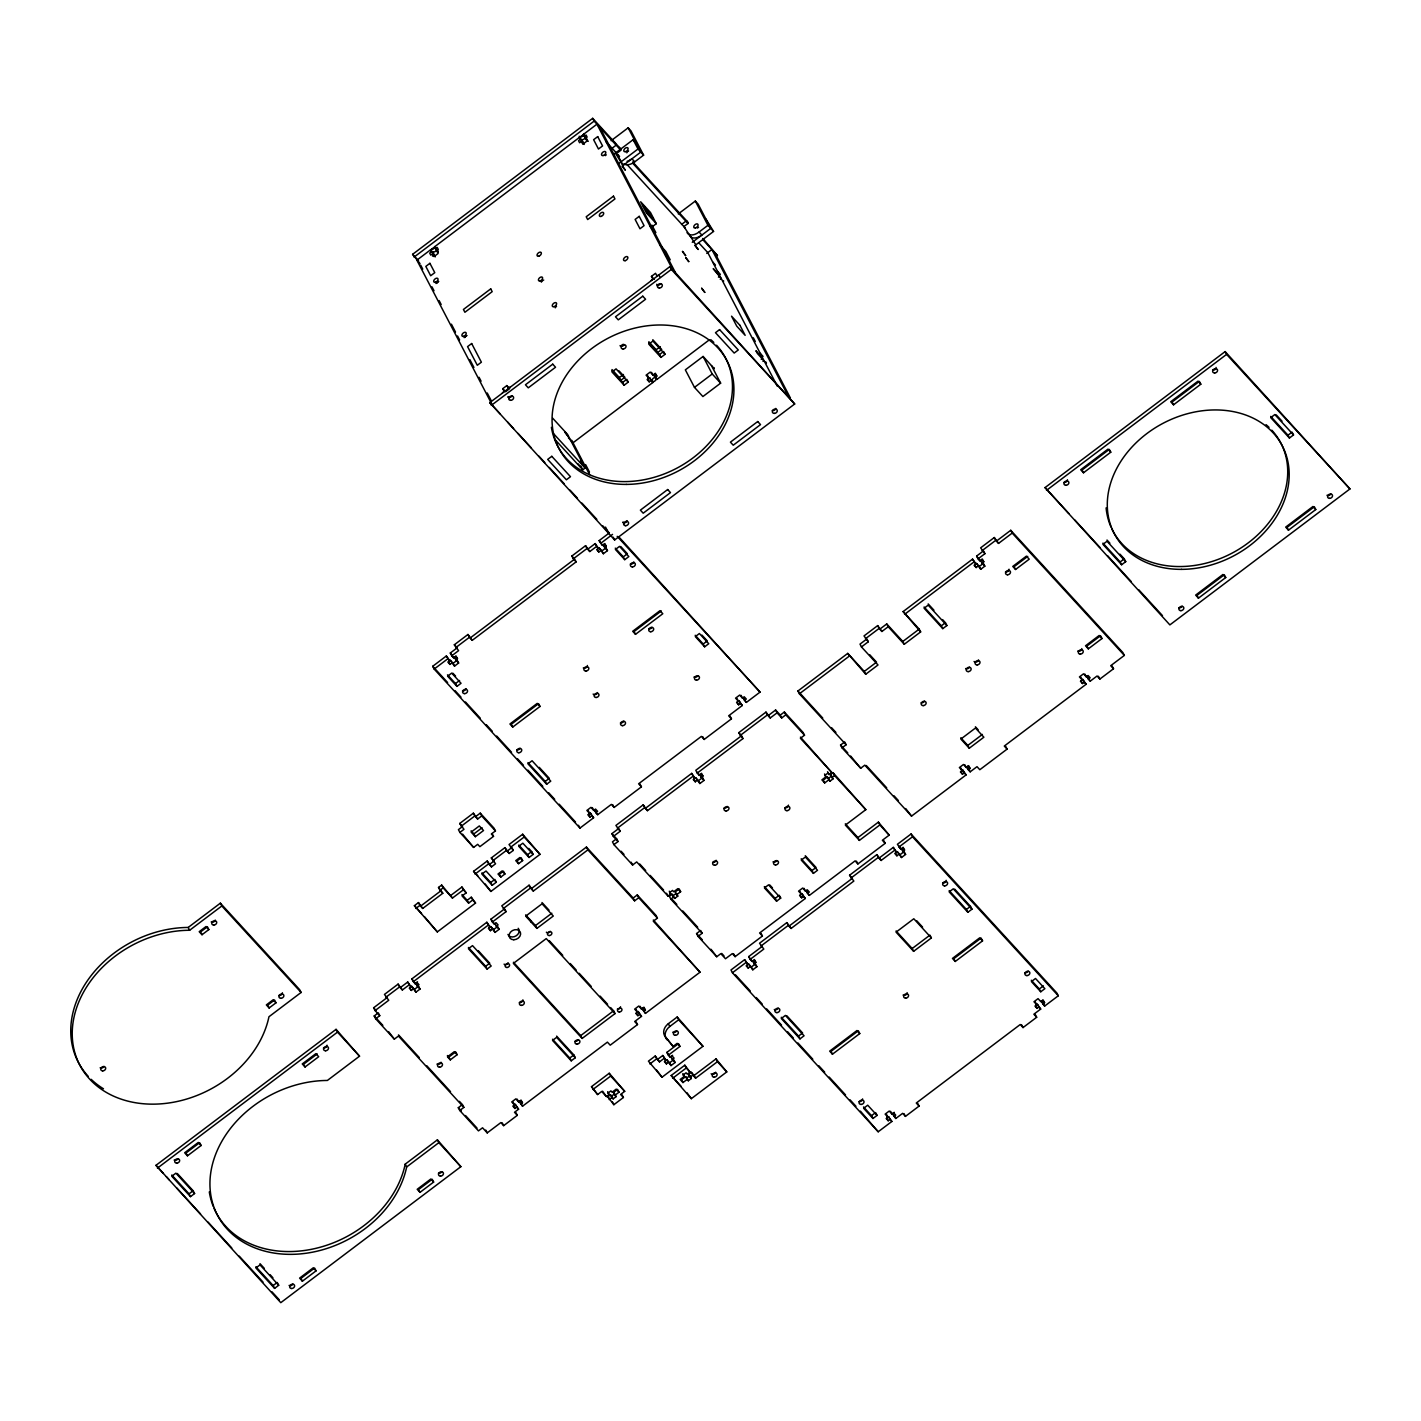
<?xml version="1.0" encoding="UTF-8"?>
<svg xmlns="http://www.w3.org/2000/svg" width="1421" height="1421" viewBox="0 0 1421 1421"><rect width="100%" height="100%" fill="white"/><g stroke="black" fill="none" stroke-linecap="round" stroke-linejoin="round"><path stroke-width="1.5" d="M420.012 263.596L412.605 254.323L592.681 118.334L620.693 148.885M414.062 257.112L594.138 121.122L592.681 118.334M432.517 256.135L434.293 254.785L430.51 249.865L416.868 260.167L492.625 405.678M434.471 246.881L438.254 251.801L434.471 246.881L579.342 137.482L583.125 142.402L579.342 137.482M587.086 139.418L583.303 134.498L596.944 124.195L672.684 269.688M430.51 249.865L431.487 251.73L429.71 253.08L430.776 255.123L432.552 253.791L435.359 256.846M435.448 248.746L437.224 247.414L438.29 249.457L436.656 250.7L438.112 253.489L434.009 256.579L432.552 253.791M580.319 139.347L578.542 140.679L579.608 142.739L581.384 141.389L584.191 144.445M584.28 136.363L586.056 135.013L587.122 137.073L585.488 138.299L586.944 141.105L582.841 144.196L581.384 141.389M611.119 140.697L628.171 127.819L630.977 130.874L643.606 155.138L634.743 161.834A11.208 6.679 -42.5 0 1 623.837 163.806M611.101 148.992L616.163 145.155L614.707 142.366M435.91 283.454L438.645 281.394M614.565 153.717L633.144 139.684L635.951 142.757M618.117 152.313L620.853 150.253L619.396 147.447M619.52 162.971L637.993 149.01L633.144 139.684M622.345 166.062L625.347 170.2L622.274 166.115L640.8 152.083L628.171 127.819M464.063 337.559L466.799 335.498M651.209 227.538L656.307 223.683L650.481 212.493L640.676 201.8L646.502 212.99L656.307 223.683M678.279 213.932L695.331 201.054L698.12 204.109L710.749 228.372L692.276 242.316M681.565 224.447L686.538 220.681L687.995 223.488L683.91 226.578L689.86 235.691A11.208 6.679 -42.5 0 0 701.885 235.069L699.079 232.014A11.208 6.679 -42.5 0 1 687.054 232.635M699.079 232.014L707.942 225.317L695.331 201.054M502.768 388.661L506.853 385.571L509.659 388.626L505.574 391.716L502.768 388.661L504.224 391.45L502.448 392.8M651.138 280.505L652.914 279.173L651.457 276.367L655.543 273.276L656.999 276.083L658.776 274.733L659.841 276.793M695.1 245.424L698.173 249.51L695.029 245.46L713.555 231.428L705.9 219.047M510.086 387.027L508.309 388.359L506.853 385.571M489.819 402.623L669.877 266.633L794.694 403.973L614.636 539.962L489.819 402.623L500.21 413.973M491.275 405.411L671.334 269.422L669.877 266.633M706.77 253.418L711.885 249.545L787.643 395.056M620.497 346.298L623.233 344.237M619.023 370.881L624.903 377.276L620.799 380.366L619.343 377.577L623.446 374.487M652.807 339.726L661.724 349.477L657.639 352.568L656.182 349.761L660.268 346.671M624.139 385.215L622.682 382.409L626.768 379.318L628.224 382.125L624.139 385.215L611.989 371.965L616.075 368.874L628.224 382.125M660.96 357.399L659.504 354.593L663.607 351.502L665.064 354.309L660.96 357.399L648.811 344.148L652.914 341.058L665.064 354.309M649.504 377.684L647.123 379.567L649.184 381.823L650.96 380.473L649.504 377.684L652.825 382.515L573.018 442.784L568.347 437.686M647.443 375.428L648.9 378.235L646.093 375.18L650.196 372.089L653.003 375.144L655.365 373.243L656.822 376.05L655.045 377.382L656.928 379.425L709.434 339.761M713.768 367.648L714.301 368.678L703.093 356.458L685.348 369.851L694.478 387.382L702.898 396.548L720.625 383.155L711.495 365.623M554.954 439.48L582.77 469.818L585.097 468.06L567.618 434.489L552.662 418.183M694.478 387.382L712.223 373.989L703.093 356.458M451.736 663.056L449.96 664.406L447.917 662.168L450.279 660.268L454.542 666.112L458.628 663.021L455.839 659.966L457.473 658.74L456.017 655.934L453.636 657.834L451.771 655.792L458.592 650.64L454.329 644.779L467.971 634.476L472.234 640.338L576.18 561.846L571.917 555.984L585.559 545.682L589.822 551.543L596.642 546.392L595.186 543.586L588.365 548.737M455.786 647.585L469.427 637.283L467.971 634.476M576.18 561.846L573.374 558.79L587.015 548.488L585.559 545.682M590.283 812.954L591.74 815.743L589.964 817.075L587.903 814.837L590.283 812.954L593.605 817.785L579.963 828.088L434.169 669.078L432.712 666.289L446.354 655.987L449.675 660.818L446.354 655.987M451.771 655.792L450.315 653.003L457.136 647.852L454.329 644.779M470.777 637.549L574.723 559.039M600.568 550.673L598.792 552.005L596.749 549.767L599.111 547.867L603.374 553.728L607.46 550.638L604.671 547.582L606.305 546.339L604.849 543.55L602.468 545.433L599.147 540.602L609.378 532.875M434.169 669.078L447.81 658.776M600.603 543.408L612.54 534.385M454.542 666.112L453.086 663.323L457.171 660.232L454.383 657.177L455.839 659.966M603.374 553.728L601.918 550.922L606.003 547.831L603.215 544.776L604.671 547.582M456.958 686.379L447.615 676.183L451.7 673.092L461.043 683.288L456.958 686.379L455.502 683.572L459.587 680.481M624.743 559.661L615.4 549.465L619.503 546.375L628.846 556.57L624.743 559.661L623.286 556.872L627.389 553.781L620.711 546.499M88.12 1076.212A103.396 81.921 -27.5 0 1 86.841 981.556A103.396 81.921 -27.5 0 1 188.194 927.451L220.362 903.17L299.653 989.655L301.11 992.462L268.96 1016.743A103.396 81.921 -27.5 0 1 153.202 1104.153A103.396 81.921 -27.5 0 1 73.91 1017.667A103.396 81.921 -27.5 0 1 189.65 930.258L221.818 905.976L220.362 903.17M202.013 934.734L208.834 929.583L207.377 926.776L200.556 931.927L202.013 934.734L199.206 931.679L206.027 926.528L208.834 929.583M661.333 610.941L634.05 631.546L635.507 634.334L662.79 613.73L659.983 610.675L632.7 631.279L635.507 634.334M512.732 727.055L540.016 706.45L538.559 703.661L511.276 724.266L512.732 727.055L509.926 724L537.209 703.395L540.016 706.45M492.057 833.559L493.513 836.365L479.872 846.667L477.705 844.323L473.619 847.413L459.889 832.422L463.974 829.331L459.711 823.487L473.353 813.185L477.616 819.029L481.719 815.938L480.245 813.149L476.159 816.24M461.168 826.276L474.809 815.974L473.353 813.185M704.656 646.804L695.313 636.608L699.398 633.517L708.742 643.713L704.656 646.804L703.2 644.015L707.285 640.924L701.956 635.098M475.342 836.703L471.15 832.12L479.321 825.938L483.531 830.521L475.342 836.703L473.886 833.914L482.074 827.733M546.676 784.232L527.973 763.841L532.076 760.75L550.762 781.141L546.676 784.232L545.22 781.426L549.305 778.335L539.252 767.358M480.245 813.149L493.993 828.123L495.449 830.93L491.364 834.02L493.513 836.365M269.155 1007.969L275.976 1002.817L274.519 1000.011L267.699 1005.162L269.155 1007.969L266.349 1004.913L273.169 999.762L275.976 1002.817M471.275 897.219L472.731 900.008L468.628 903.099L467.172 900.31L471.275 897.219L475.538 903.063L437.331 931.91L414.381 905.674L418.467 902.584L422.73 908.445L442.784 893.294L438.521 887.432L441.665 885.07L452.464 898.054L463.388 889.812L461.932 887.024L451.008 895.266M415.838 908.463L419.923 905.372L418.467 902.584M442.784 893.294L439.977 890.239L443.121 887.859L441.665 885.07M421.273 905.639L441.327 890.487M513.301 850.397L509.038 844.536L522.679 834.234L540.016 854.358L490.92 891.447L473.566 871.322L487.208 861.019L491.471 866.881L495.556 863.79L491.311 857.929L504.952 847.627L509.198 853.488L513.301 850.397L511.844 847.591L507.741 850.682M475.023 874.128L488.664 863.826L487.208 861.019M492.767 860.735L506.409 850.433L504.952 847.627M510.494 847.342L524.136 837.04L522.679 834.234M490.014 864.075L494.099 860.984L491.311 857.929M461.932 887.024L466.177 892.868L462.091 895.958L468.628 903.099M492.199 885.301L490.742 882.512L494.845 879.421L496.302 882.21L492.199 885.301L481.914 874.093L486.018 871.002L496.302 882.21M531.667 851.605L533.124 854.394L529.038 857.485L527.582 854.696L531.667 851.605L528.736 848.39M500.814 877.077L504.917 873.986L503.46 871.18L499.357 874.27L500.814 877.077L498.007 874.022L502.11 870.931L504.917 873.986M518.558 863.684L522.644 860.593L521.187 857.787L517.102 860.877L518.558 863.684L515.752 860.629L519.837 857.538L522.644 860.593M588.223 810.698L589.679 813.505L586.873 810.45L590.958 807.359L593.765 810.414L595.541 809.064L597.602 811.32L595.825 812.652L597.69 814.695L611.332 804.393L614.138 807.448L641.422 786.843L639.965 784.037M738.973 700.66L736.593 702.542L738.654 704.798L740.43 703.448L738.973 700.66L742.295 705.491L728.653 715.793L731.46 718.848L704.177 739.453L701.37 736.398L638.615 783.788L641.422 786.843M736.913 698.404L738.369 701.21L735.563 698.155L739.666 695.064L742.473 698.12L744.231 696.787L746.291 699.025L744.515 700.358L746.398 702.4L760.04 692.098L618.739 536.783M1045.057 487.581L1225.133 351.591L1349.95 488.931L1169.874 624.903L1045.057 487.581L1068.841 513.514M1046.513 490.369L1226.589 354.38L1225.133 351.591M437.384 1139.855L460.866 1166.677L280.79 1302.666L155.973 1165.327L336.049 1029.355L359.531 1056.176L327.381 1080.457A103.396 81.921 -27.5 0 0 211.622 1167.867A103.396 81.921 -27.5 0 0 290.914 1254.352A103.396 81.921 -27.5 0 0 406.672 1166.943L438.84 1142.662L437.384 1139.855L405.216 1164.136A103.396 81.921 -27.5 0 1 315.32 1248.473A103.396 81.921 -27.5 0 1 214.109 1208.489M400.917 987.169L407.738 982.018L409.195 984.824L402.374 989.975L398.111 984.114L384.469 994.416L388.732 1000.277L375.091 1010.58L379.762 1015.678L375.659 1018.768L394.345 1039.142L398.448 1036.051L463.868 1107.403L459.765 1110.494L478.468 1130.885L482.554 1127.794L487.225 1132.892L500.867 1122.59L503.673 1125.645L517.315 1115.343L515.859 1112.536M531.863 888.267L586.429 847.076L587.885 849.865L533.319 891.074L529.074 885.212L501.791 905.816L506.036 911.678L492.394 921.98L494.277 924.023L496.036 922.673L498.096 924.929L496.32 926.261L499.126 929.316L495.041 932.407L490.778 926.545L489.002 927.895L490.458 930.684L492.234 929.352M157.429 1168.133L337.505 1032.143L336.049 1029.355M385.926 997.222L399.567 986.92L398.111 984.114M503.247 908.623L530.53 888.018L529.074 885.212M880.469 628.668L886.74 623.943L888.196 626.732L881.926 631.475L877.663 625.613L864.021 635.915L868.284 641.777L861.463 646.928L878 664.975L865.726 674.247L847.733 653.394L797.927 690.997L799.384 693.803L846.117 744.764L842.031 747.855L860.717 768.246L864.803 765.155L911.536 816.116L966.102 774.907L962.781 770.058L961.005 771.408L962.461 774.196L964.237 772.864L962.781 770.058M997.098 540.602L1010.74 530.299L1012.196 533.088L998.554 543.39L994.291 537.529L980.65 547.831L984.913 553.693L978.092 558.844L979.957 560.886L982.337 558.986L983.794 561.792L982.018 563.125L984.824 566.18L980.739 569.27L976.476 563.427L974.096 565.309L976.156 567.547L977.932 566.215M375.091 1010.58L373.634 1007.773L387.276 997.471M413.12 989.105L411.344 990.437L409.887 987.648L411.664 986.298L415.909 992.16L420.012 989.069L417.206 986.014L418.982 984.664L416.921 982.426L415.145 983.776L411.824 978.927L486.852 922.265L490.174 927.114L488.398 928.446L490.458 930.684M492.394 921.98L490.938 919.174L504.579 908.872L506.036 911.678M646.004 807.892L691.69 773.379L693.146 776.186L647.461 810.681L643.198 804.837L615.915 825.441L620.178 831.285L613.357 836.436L618.028 841.534L613.925 844.625L632.611 865.016L636.715 861.925L668.012 896.065L670.748 894.004L669.291 891.216M697.072 780.466L695.313 781.799L693.253 779.561L695.615 777.66L699.878 783.522L703.981 780.431L701.175 777.376L702.951 776.026L700.89 773.788L699.114 775.12L697.249 773.095L742.952 738.583L738.689 732.721L765.972 712.116L770.235 717.978L777.056 712.827L775.6 710.02L768.779 715.172M1083.495 472.784L1110.778 452.198L1109.321 449.391L1082.038 469.996L1083.495 472.784L1080.706 469.729L1107.989 449.125L1110.778 452.198M1173.533 404.807L1200.816 384.203L1199.36 381.396L1172.076 402.001L1173.533 404.807L1170.726 401.734L1198.027 381.13L1200.816 384.203M865.478 638.722L879.119 628.419L877.663 625.613M982.106 550.638L995.748 540.335L994.291 537.529M317.238 1053.902L303.597 1064.205L305.053 1066.993L318.695 1056.709L315.888 1053.636L302.247 1063.938L305.053 1066.993M413.28 981.733L488.309 925.071L486.852 922.265M888.196 626.732L904.271 644.264L920.648 631.901L903.117 611.581L972.55 559.146L975.872 563.977L972.55 559.146M978.092 558.844L976.636 556.055L983.456 550.904L984.913 553.693M617.371 828.23L644.654 807.625L643.198 804.837M740.146 735.51L767.429 714.905L765.972 712.116M613.357 836.436L611.9 833.647L618.721 828.496L620.178 831.285M738.689 732.721L741.496 735.776L695.793 770.289L697.249 773.095M417.206 986.014L415.749 983.208L417.525 981.875M187.465 1155.806L201.107 1145.504L199.651 1142.697L186.009 1152.999L187.465 1155.806L184.659 1152.751L198.301 1142.448L201.107 1145.504M407.738 982.018L411.06 986.867L409.284 988.199L411.344 990.437M799.384 693.803L849.19 656.2M904.573 614.369L974.007 561.934M375.659 1018.768L374.203 1015.962L378.306 1012.871L379.762 1015.678M415.909 992.16L414.452 989.353L418.556 986.263L415.749 983.208M495.041 932.407L493.584 929.618L497.67 926.528L499.126 929.316M611.9 833.647L616.572 838.745L612.469 841.836L613.925 844.625M784.356 712.028L785.813 714.834L781.728 717.925L780.271 715.118L784.356 712.028L803.043 732.419L804.499 735.208L800.414 738.298L831.729 772.438L828.994 774.498L827.786 773.184L824.784 775.44L825.992 776.772L821.906 779.863L824.695 782.918L828.798 779.827L827.342 777.038L823.239 780.129L824.695 782.918M980.739 569.27L979.282 566.482L983.368 563.391L984.824 566.18M699.878 783.522L698.422 780.715L702.525 777.624L699.718 774.569L701.175 777.376M904.271 644.264L902.815 641.475L919.192 629.112L903.117 611.581M865.726 674.247L864.27 671.44L876.544 662.168L869.652 654.655M536.907 928.393L525.699 916.154L542.058 903.792L553.284 916.03L536.907 928.393L535.451 925.586L551.828 913.223M1027.738 556.393L1014.097 566.695L1015.553 569.484L1029.213 559.181L1026.406 556.126L1012.764 566.428L1015.553 569.484M487.119 969.086L468.433 948.713L472.518 945.622L491.204 965.996L487.119 969.086L485.662 966.298L489.748 963.207L478.255 950.667M193.132 1190.745L194.588 1193.551L190.503 1196.642L189.046 1193.835L193.132 1190.745L177.323 1173.497M945.427 622.735L946.883 625.542L942.798 628.633L941.341 625.826L945.427 622.735L942.567 619.592M637.265 894.946L638.722 897.735L634.619 900.825L633.162 898.036L637.265 894.946L655.951 915.319L657.408 918.126L653.305 921.217L700.038 972.177L645.471 1013.386L642.15 1008.537L643.926 1007.205L645.383 1010.011L643.606 1011.343M842.031 747.855L840.557 745.048L844.66 741.957L846.117 744.764M450.297 1059.871L448.841 1057.064L455.661 1051.913L457.118 1054.719L450.297 1059.871L447.491 1056.815L454.311 1051.664L457.118 1054.719M673.305 895.585L676.307 893.329L677.764 896.118L674.762 898.392L672.097 894.271L669.362 896.331L670.819 899.12L702.134 933.277L698.031 936.368L716.735 956.742L720.82 953.651L725.492 958.749L732.312 953.598L735.119 956.653L762.402 936.048L760.946 933.26M828.798 779.827L830.006 781.159L833.008 778.886L830.344 774.765L833.061 772.704L865.833 809.65L845.371 825.104L859.385 840.397L879.848 824.944L878.391 822.137L857.929 837.591L859.385 840.397M830.006 781.159L828.55 778.353L831.551 776.097L830.344 774.765M670.819 899.12L673.554 897.06L672.097 894.271M676.556 894.804L680.641 891.713L679.185 888.907L675.099 891.997L677.764 896.118M831.8 777.571L834.518 775.511L833.061 772.704M1124.277 558.862L1125.734 561.65L1121.631 564.741L1120.174 561.952L1124.277 558.862L1119.961 554.154M1289.433 438.023L1287.977 435.235L1292.062 432.144L1293.519 434.933L1289.433 438.023L1270.747 417.65L1274.832 414.559L1293.519 434.933M459.765 1110.494L458.308 1107.705L462.411 1104.614L459.427 1101.364M698.031 936.368L696.574 933.561L700.677 930.471L702.134 933.277M1088.326 648.846L1101.968 638.544L1100.511 635.738L1086.87 646.04L1088.326 648.846L1085.52 645.791L1099.161 635.489L1101.968 638.544M613.57 1010.793L615.027 1013.599L582.148 1038.431L580.692 1035.625L613.57 1010.793L610.586 1007.542M969.264 748.228L960.862 739.062L975.463 728.032L983.865 737.215L969.264 748.228L967.808 745.439L982.408 734.408M776.594 901.18L775.138 898.392L779.241 895.301L780.697 898.09L776.594 901.18L764.445 887.93L768.548 884.839L780.697 898.09M813.434 873.364L801.284 860.114L805.37 857.023L817.519 870.274L813.434 873.364L811.977 870.576L816.063 867.485L805.263 855.708M573.853 1054.933L575.31 1057.739L571.224 1060.83L569.768 1058.023L573.853 1054.933L556.606 1036.122M274.608 1288.367L273.152 1285.561L277.237 1282.47L278.694 1285.277L274.608 1288.367L255.904 1267.976L260.007 1264.885L278.694 1285.277M515.272 1104.348L513.496 1105.698L514.953 1108.487L516.729 1107.154L515.272 1104.348L518.594 1109.197L514.509 1112.288L517.315 1115.343M638.189 1011.539L636.413 1012.871L637.869 1015.678L639.645 1014.328L638.189 1011.539L641.51 1016.37L634.69 1021.521L637.496 1024.577L610.213 1045.181L607.406 1042.126L522.555 1106.195L519.233 1101.364L522.555 1106.195M513.088 1102.216L514.544 1105.005L512.91 1106.248L514.953 1108.487M514.544 1105.005L511.738 1101.95L515.823 1098.859L518.629 1101.914L520.406 1100.582L522.466 1102.82L520.69 1104.17M636.004 1009.39L637.461 1012.196L635.809 1013.422L637.869 1015.678M637.461 1012.196L634.654 1009.141L638.74 1006.05L641.546 1009.105L643.322 1007.755L645.383 1010.011M968.323 769.773L966.866 766.967L968.642 765.635L970.099 768.441L968.323 769.773L970.188 771.816L977.009 766.665L979.815 769.72L1007.098 749.116L1005.642 746.309M1082.82 679.416L1081.044 680.748L1082.5 683.537L1084.276 682.204L1082.82 679.416L1086.141 684.247L1004.292 746.061L1007.098 749.116M960.72 767.82L962.177 770.626L960.401 771.958L962.461 774.196M962.177 770.626L959.37 767.571L963.456 764.48L966.262 767.535L968.038 766.185L970.099 768.441M1080.759 677.16L1082.216 679.966L1080.457 681.298L1082.5 683.537M1082.216 679.966L1079.427 676.911L1083.513 673.82L1086.319 676.876L1088.095 675.526L1090.138 677.781L1088.379 679.114L1090.244 681.156L1097.065 676.005L1099.872 679.06L1113.513 668.758L1112.057 665.952M801.977 893.649L799.597 895.55L801.657 897.788L803.433 896.456L801.977 893.649L805.298 898.481L759.596 932.993L762.402 936.048M799.916 891.411L801.373 894.2L798.566 891.145L802.67 888.054L805.458 891.109L807.235 889.777L809.295 892.015L807.519 893.365L809.384 895.39L855.087 860.877L857.893 863.932L885.176 843.346L883.72 840.539M1198.454 598.152L1225.737 577.548L1224.28 574.759L1196.997 595.363L1198.454 598.152L1195.647 595.097L1222.93 574.493L1225.737 577.548M1288.492 530.157L1315.775 509.553L1314.318 506.764L1287.035 527.369L1288.492 530.157L1285.685 527.102L1312.968 506.498L1315.775 509.553M1010.74 530.299L1122.892 652.594L1124.348 655.401L1110.707 665.703L1113.513 668.758M878.391 822.137L889.191 835.122L882.37 840.273L885.176 843.346M302.407 1281.174L316.048 1270.871L314.592 1268.065L300.95 1278.367L302.407 1281.174L299.6 1278.118L313.242 1267.816L316.048 1270.871M419.994 1192.361L433.636 1182.059L432.179 1179.27L418.538 1189.572L419.994 1192.361L417.188 1189.306L430.829 1179.004L433.636 1182.059M879.67 857.68L893.312 847.378L894.768 850.167L881.127 860.469L876.864 854.625L849.58 875.229L853.843 881.073L791.088 928.464L786.825 922.62L759.542 943.224L763.805 949.068L750.164 959.37L752.029 961.413L753.805 960.081L755.865 962.319L754.089 963.651L756.896 966.706L752.81 969.797L748.547 963.953L746.167 965.836L748.228 968.092L750.004 966.742M760.999 946.013L788.282 925.408L786.825 922.62M851.037 878.018L878.32 857.414L876.864 854.625M744.622 959.672L747.943 964.504L744.622 959.672L730.98 969.975L732.437 972.763L878.214 1131.773L891.855 1121.471L888.534 1116.622L886.757 1117.972L888.214 1120.76L889.99 1119.428L888.534 1116.622M750.164 959.37L748.707 956.582L762.349 946.279M789.632 925.675L852.387 878.285L849.58 875.229M1042.783 1004.043L1044.559 1002.711L1043.103 999.904L1041.327 1001.254L1044.648 1006.086L1058.29 995.784L1056.833 992.977L911.056 833.985L897.415 844.287L900.736 849.119L902.513 847.786L904.555 850.024L902.797 851.357L905.586 854.43L901.5 857.52L897.237 851.659L894.875 853.559L896.917 855.797L898.694 854.447M732.437 972.763L746.078 962.461M898.871 847.076L912.513 836.791L911.056 833.985M668.207 1062.535L666.431 1063.885L664.975 1061.078L666.751 1059.746L671.014 1065.59L675.099 1062.499L672.293 1059.444L674.069 1058.112L672.009 1055.874L670.232 1057.206L668.367 1055.164L679.966 1046.407L677.16 1043.351L673.074 1046.442L665.543 1037.028A11.208 8.881 -27.5 0 1 668.332 1023.706L677.195 1017.01L702.951 1046.3L662.026 1077.207L648.42 1061.167L655.241 1056.016L659.504 1061.86L664.282 1058.254L662.825 1055.466L658.047 1059.071M667 1039.817A11.208 8.881 -27.5 0 1 669.788 1026.495L678.652 1019.798L677.195 1017.01M607.655 1091.683L609.112 1094.49L606.394 1096.55L601.722 1091.452L597.619 1094.543L591.491 1086.656L609.236 1073.264L624.707 1091.346L620.604 1094.436L623.41 1097.492L613.872 1104.703L607.744 1096.817L610.462 1094.756L613.144 1098.877L616.146 1096.603L613.463 1092.483L617.567 1089.392L619.023 1092.198L614.92 1095.289L616.146 1096.603M752.81 969.797L751.354 967.008L755.439 963.918L752.633 960.862L754.089 963.651M901.5 857.52L900.044 854.714L904.129 851.623L901.34 848.568L902.797 851.357M592.948 1089.445L610.693 1076.052L609.236 1073.264M649.877 1063.956L656.697 1058.805L655.241 1056.016M668.367 1055.164L666.911 1052.375L678.51 1043.618L679.966 1046.407M611.687 1096.071L614.689 1093.815M609.2 1099.605L611.918 1097.545L610.462 1094.756M672.613 1055.306L670.836 1056.656L672.293 1059.444M662.825 1055.466L666.147 1060.297L664.371 1061.629L666.431 1063.885M671.014 1065.59L669.557 1062.801L673.643 1059.711L675.099 1062.499M715.989 1058.911L717.445 1061.7L695.615 1078.184L694.159 1075.395L715.989 1058.911L726.788 1071.896L691.317 1098.682L671.174 1075.502L684.815 1065.199L690.002 1072.073L687.284 1074.134L686.059 1072.802L683.057 1075.075L684.283 1076.39L680.179 1079.48L682.986 1082.553L687.089 1079.463L685.633 1076.656L681.529 1079.747L682.986 1082.553M672.63 1078.29L686.272 1067.988L684.815 1065.199M687.089 1079.463L688.297 1080.777L691.299 1078.521L688.634 1074.383L691.352 1072.322L694.159 1075.395M688.297 1080.777L686.84 1077.988L689.842 1075.715L688.634 1074.383M690.091 1077.189L692.809 1075.129L691.352 1072.322M913.632 951.324L912.175 948.535L929.92 935.142L931.377 937.931L913.632 951.324L896.065 932.158L913.81 918.765L931.377 937.931M799.987 1038.875L781.284 1018.502L785.387 1015.411L804.073 1035.785L799.987 1038.875L798.531 1036.087L802.616 1032.996L786.808 1015.749M970.507 906.385L971.964 909.174L967.861 912.264L966.404 909.476L970.507 906.385L954.681 889.137M832.475 1054.187L859.758 1033.582L858.302 1030.793L831.019 1051.38L832.475 1054.187L829.686 1051.131L856.97 1030.527L859.758 1033.582M955.267 961.466L982.55 940.862L981.094 938.073L953.811 958.678L955.267 961.466L952.461 958.411L979.744 937.807L982.55 940.862M872.974 1118.487L871.517 1115.68L875.602 1112.59L877.059 1115.396L872.974 1118.487L863.631 1108.291L867.716 1105.201L877.059 1115.396M1040.758 991.769L1031.415 981.574L1035.518 978.483L1044.861 988.679L1040.758 991.769L1039.302 988.98L1043.405 985.89M917.629 1103.282L919.085 1106.089L905.443 1116.391L902.637 1113.336L895.816 1118.487L892.495 1113.638L894.271 1112.306M1037.366 1004.238L1035.589 1005.571L1037.046 1008.377L1038.822 1007.027L1037.366 1004.238L1040.687 1009.07L1033.866 1014.221L1036.673 1017.276L1023.031 1027.578L1020.225 1024.523L916.279 1103.033L919.085 1106.089M886.473 1114.384L887.93 1117.19L886.171 1118.522L888.214 1120.76M887.93 1117.19L885.141 1114.135L889.226 1111.044L892.033 1114.1L893.667 1112.856L895.727 1115.094L893.951 1116.444M1035.305 1002L1036.762 1004.789L1035.003 1006.139L1037.046 1008.377M580.425 466.71L578.169 463.939M1226.589 354.38L1349.95 488.931M1276.253 414.896L1282.008 421.167M1270.729 416.406L1287.977 435.235M1107.012 540.033L1109.89 543.177M1125.734 561.65L1107.03 541.277L1102.945 544.35L1121.631 564.741M1102.927 543.124L1120.174 561.952M1074.791 519.997L1100.049 547.547M1107.492 555.647L1131.258 581.598M1138.701 589.697L1162.485 615.63M1012.196 533.088L1124.348 655.401M637.993 149.01L643.606 155.138M707.942 225.317L713.555 231.428M995.748 540.335L998.554 543.39M634.743 161.834L631.936 158.779A11.208 6.679 -42.5 0 1 627.07 161.301M632.665 161.941L688.03 222.315M702.827 238.462L717.498 255.673L702.809 239.652M594.138 121.122L620.657 150.058M632.629 163.113L687.995 223.488M606.128 141.745L619.574 156.434M627.052 164.587L685.366 228.177M698.83 242.867L707.8 252.636L719.932 275.958L713.218 268.622L721.388 278.765L762.668 358.039L755.936 350.703L757.393 353.492L764.125 360.845L777.411 386.37M712.649 261.961L715.456 265.034M695.828 244.821L689.132 234.305M717.516 271.304L720.323 274.36M981.733 559.537L983.794 561.792M976.636 556.055L979.957 560.886M583.303 134.498L586.109 137.553M976.476 563.427L979.282 566.482M585.488 138.299L588.276 141.354M1084.276 682.204L1086.141 684.247M650.019 226.276L655.863 232.653L651.973 225.193M760.235 353.367L763.041 356.44M660.339 245.424L665.845 251.446L670.215 259.83L664.708 253.826M671.334 269.422L794.694 403.973M651.457 276.367L654.264 279.422M928.179 603.925L933.934 610.195M946.883 625.542L928.197 605.151L924.112 608.241L942.798 628.633M712.223 373.989L720.625 383.155M924.094 607.016L941.341 625.826M648.846 341.751L656.182 349.761M648.704 342.816L659.504 354.593M886.74 623.943L902.815 641.475M654.761 373.812L656.822 376.05M975.392 726.77L978.199 729.826M879.119 628.419L881.926 631.475M650.96 380.473L652.825 382.515M960.809 737.783L967.808 745.439M612.007 369.567L619.343 377.577M611.883 370.632L622.682 382.409M966.866 766.967L970.188 771.816M964.237 772.864L966.102 774.907M847.733 653.394L864.27 671.44M431.487 251.73L434.293 254.785M412.605 254.323L418.556 260.807M797.927 690.997L822.759 718.085M831.516 727.641L835.903 732.401M866.277 765.528L886.704 787.838M894.022 795.796L898.392 800.574M905.692 808.531L911.536 816.116M840.557 745.048L847.751 752.899M850.628 756.025L860.717 768.246M553.693 433.814L585.097 468.06M912.513 836.791L1058.29 995.784M971.964 909.174L953.278 888.8L949.175 891.891L967.861 912.264M949.157 890.665L966.404 909.476M1031.291 980.241L1039.302 988.98M785.813 714.834L804.499 735.208M617.211 536.339L760.04 692.098M1044.559 1002.711L1042.499 1000.473L1040.865 1001.698L1038.058 998.643L1033.973 1001.734L1036.762 1004.789M775.6 710.02L780.271 715.118M800.449 737.126L831.729 772.438M777.056 712.827L781.728 717.925M834.518 775.511L865.833 809.65M879.848 824.944L889.191 835.122M1041.327 1001.254L1044.648 1006.086M507.652 422.073L513.585 428.556M518.061 433.423L531.436 448.006M538.861 456.105L544.811 462.589M549.27 467.456L564.119 483.673M570.07 490.156L577.494 498.256M581.953 503.123L596.82 519.322M602.77 525.806L608.721 532.289M893.312 847.378L896.633 852.209L894.768 850.167M897.237 851.659L900.044 854.714M1038.822 1007.027L1040.687 1009.07M827.342 777.038L828.55 778.353M615.275 548.133L623.286 556.872M695.189 635.276L703.2 644.015M767.429 714.905L770.235 717.978M604.245 544.101L606.305 546.339M599.147 540.602L602.468 545.433M595.186 543.586L598.507 548.417L596.642 546.392M599.111 547.867L601.918 550.922M740.43 703.448L742.295 705.491M878.32 857.414L881.127 860.469M845.317 823.825L857.929 837.591M587.015 548.488L589.822 551.543M916.74 920.772L922.602 927.149M896.083 930.968L912.175 948.535M801.178 858.799L811.977 870.576M691.69 773.379L695.029 778.211L693.146 776.186M695.615 777.66L698.422 780.715M803.433 896.456L805.298 898.481M769.791 884.981L772.491 887.93M764.338 886.597L775.138 898.392M788.282 925.408L791.088 928.464M644.654 807.625L647.461 810.681M469.427 637.283L472.234 640.338M748.707 956.582L752.029 961.413M892.495 1113.638L895.816 1118.487M748.547 963.953L751.354 967.008M889.99 1119.428L891.855 1121.471M680.641 891.713L677.835 888.658L673.749 891.749L672.542 890.416L669.54 892.69L670.748 894.004M455.413 656.502L457.473 658.74M450.315 653.003L453.636 657.834M673.554 897.06L674.762 898.392M781.266 1017.276L798.531 1036.087M863.506 1106.959L871.517 1115.68M639.734 864.004L645.685 870.505M650.161 875.389L663.589 890.026M672.346 899.582L676.822 904.466M682.79 910.968L697.693 927.22M721.708 953.402L724.035 955.96M450.279 660.268L453.086 663.323M591.74 815.743L593.605 817.785M735.439 974.842L750.324 991.059M756.274 997.56L762.224 1004.043M766.683 1008.91L781.55 1025.127M787.5 1031.628L793.451 1038.112M797.927 1042.978L812.794 1059.213M818.745 1065.697L824.695 1072.18M829.154 1077.047L845.531 1094.898M849.989 1099.765L855.939 1106.248M860.398 1111.115L878.214 1131.773M621.101 851.232L623.979 854.376M696.574 933.561L702.329 939.832M710.962 949.246L716.735 956.742M452.908 673.217L455.59 676.13M447.491 674.851L455.502 683.572M527.955 762.615L545.22 781.426M432.712 666.289L447.597 682.506M455.022 690.624L460.972 697.107M465.449 701.974L480.316 718.209M486.266 724.692L492.217 731.176M496.693 736.042L511.56 752.277M517.51 758.761L523.461 765.262M527.919 770.129L542.804 786.346M548.755 792.829L554.705 799.33M559.163 804.197L575.523 822.049M638.722 897.735L657.408 918.126M586.429 847.076L633.162 898.036M653.323 920.009L700.038 972.177M587.885 849.865L634.619 900.825M524.136 837.04L540.016 854.358M533.124 854.394L522.839 843.186L518.754 846.277L529.038 857.485M518.772 845.086L527.582 854.696M717.445 1061.7L726.788 1071.896M678.652 1019.798L702.951 1046.3M481.719 815.938L495.449 830.93M474.809 815.974L477.616 819.029M506.409 850.433L509.198 853.488M642.15 1008.537L645.471 1013.386M530.53 888.018L533.319 891.074M665.543 1037.028L673.074 1046.442M542.005 902.53L549.021 910.168M639.645 1014.328L641.51 1016.37M471.097 830.859L473.886 833.914M686.272 1067.988L690.002 1072.073M692.809 1075.129L695.615 1078.184M459.711 823.487L462.518 826.542L458.432 829.633L459.889 832.422M666.911 1052.375L670.232 1057.206M685.633 1076.656L686.84 1077.988M462.553 834.127L473.619 847.413M488.664 863.826L491.471 866.881M666.751 1059.746L669.557 1062.801M664.282 1058.254L666.147 1060.297M525.628 914.893L535.451 925.586M549.288 940.684L562.734 955.356M570.212 963.509L576.198 970.028M579.182 973.296L591.154 986.334M600.124 996.121L607.602 1004.274M656.697 1058.805L659.504 1061.86M615.027 1013.599L546.25 938.588L513.372 963.402L582.148 1038.431M671.174 1075.502L681.227 1086.479M686.982 1092.749L691.317 1098.682M481.932 872.903L490.742 882.512M656.52 1069.995L662.026 1077.207M473.566 871.322L477.9 876.047M485.129 883.933L490.92 891.447M490.938 919.174L494.277 924.023M463.388 889.812L466.177 892.868M472.731 900.008L475.538 903.063M461.949 894.591L467.172 900.31M490.778 926.545L493.584 929.618M488.309 925.071L490.174 927.114M513.407 962.248L580.692 1035.625M443.121 887.859L452.464 898.054M610.693 1076.052L624.707 1091.346M619.023 1092.198L616.217 1089.125L612.114 1092.216L610.906 1090.902L607.904 1093.158L609.112 1094.49M575.31 1057.739L556.623 1037.348L552.538 1040.438L571.224 1060.83M611.918 1097.545L613.144 1098.877M602.593 1091.204L606.394 1096.55M607.744 1096.817L610.071 1099.357M468.415 947.487L485.662 966.298M552.52 1039.213L569.768 1058.023M591.491 1086.656L597.619 1094.543M419.923 905.372L422.73 908.445M414.381 905.674L421.54 913.49M424.417 916.616L437.331 931.91M411.824 978.927L415.145 983.776M411.664 986.298L414.452 989.353M409.195 984.824L411.06 986.867M516.729 1107.154L518.594 1109.197M399.567 986.92L402.374 989.975M448.841 1057.064L447.437 1055.537L448.894 1058.343M373.634 1007.773L375.961 1010.331M398.484 1034.879L419.284 1057.579M426.726 1065.697L450.51 1091.63M374.203 1015.962L382.835 1025.376M388.59 1031.646L394.345 1039.142M458.308 1107.705L461.186 1110.831M465.502 1115.538L477.012 1128.079M221.818 905.976L301.11 992.462M337.505 1032.143L359.531 1056.176M438.84 1142.662L460.866 1166.677M259.99 1263.66L264.306 1268.367M270.043 1274.637L272.921 1277.781M194.588 1193.551L175.902 1173.16L171.799 1176.251L190.503 1196.642M171.781 1175.025L189.046 1193.835M255.887 1266.75L273.152 1285.561M155.973 1165.327L163.415 1173.444M166.381 1176.677L169.348 1179.927M176.79 1188.027L200.556 1213.96M207.999 1222.06L231.783 1247.993M239.208 1256.111L262.992 1282.044M271.908 1291.76L279.333 1299.878M1098.415 676.254L1099.872 679.06M1090.244 681.156L1086.923 676.325L1088.379 679.114M1084.862 674.069L1086.319 676.876M980.561 560.336L982.018 563.125M974.699 564.759L976.156 567.547M919.192 629.112L920.648 631.901M714.692 252.618L790.449 398.111M753.325 337.772L755.279 341.502M964.806 764.729L966.262 767.535M617.549 154.853L623.055 165.475L615.4 153.077M868.284 641.777L866.828 638.97L860.007 644.122L861.463 646.928M599.751 127.251L675.49 272.743M656.786 284.271L657.763 286.136M1035.216 1014.487L1036.673 1017.276M1021.575 1024.79L1023.031 1027.578M903.099 847.236L904.555 850.024M904.129 851.623L905.586 854.43M656.928 379.425L653.589 374.593L655.045 377.382M899.28 846.33L900.736 849.119M651.546 372.338L653.003 375.144M895.461 852.991L896.917 855.797M647.727 379.016L649.184 381.823M831.551 776.097L833.008 778.886M827.537 771.71L828.994 774.498M824.535 773.965L825.992 776.772M856.437 861.144L857.893 863.932M746.398 702.4L743.059 697.569L744.515 700.358M741.016 695.313L742.473 698.12M737.197 701.992L738.654 704.798M741.496 735.776L742.952 738.583M730.003 716.06L731.46 718.848M623.037 521.933L624.014 523.798M585.594 464.578L589.466 472.056M809.384 895.39L806.062 890.558L807.519 893.365M571.704 440.261L589.573 474.578M804.002 888.32L805.458 891.109M580.834 466.088L582.77 469.818M800.201 894.981L801.657 897.788M613.179 537.156L614.636 539.962M605.524 527.102L607.566 531.045M903.987 1113.584L905.443 1116.391M606.003 547.831L607.46 550.638M702.72 736.664L704.177 739.453M890.576 1111.293L892.033 1114.1M597.335 549.216L598.792 552.005M508.096 396.566L509.055 398.431M701.494 773.237L702.951 776.026M702.525 777.624L703.981 780.431M697.658 772.331L699.114 775.12M693.857 778.992L695.313 781.799M420.705 265.194L422.748 269.137M431.966 286.829L434.009 290.754M439.125 300.595L441.167 304.52M451.416 324.183L455.502 332.052M457.544 335.978L459.605 339.921M469.836 359.584L473.921 367.435M479.037 377.276L481.097 381.201M487.225 392.995L491.329 400.864M571.917 555.984L573.374 558.79M754.409 959.512L755.865 962.319M755.439 963.918L756.896 966.706M746.771 965.285L748.228 968.092M733.662 953.864L735.119 956.653M666.556 893.276L668.012 896.065M612.682 804.641L614.138 807.448M631.155 862.21L632.611 865.016M616.572 838.745L618.028 841.534M597.69 814.695L594.369 809.863L595.825 812.652M592.308 807.608L593.765 810.414M588.507 814.286L589.964 817.075M578.507 825.281L579.963 828.088M668.332 1023.706L669.788 1026.495M689.842 1075.715L691.299 1078.521M682.826 1073.601L684.283 1076.39M640.089 1006.299L641.546 1009.105M457.171 660.232L458.628 663.021M448.503 661.6L449.96 664.406M636.04 1021.788L637.496 1024.577M621.954 1094.685L623.41 1097.492M529.838 919.476L531.294 922.282M613.463 1092.483L614.92 1095.289M612.415 1101.897L613.872 1104.703M494.863 923.455L496.32 926.261M438.521 887.432L439.977 890.239M521.01 1100.032L522.466 1102.82M517.173 1099.126L518.629 1101.914M502.217 1122.839L503.673 1125.645M418.556 986.263L420.012 989.069M485.769 1130.086L487.225 1132.892M462.411 1104.614L463.868 1107.403M405.216 1164.136L406.672 1166.943M188.194 927.451L189.65 930.258M1271.813 430.19A94.781 75.1 -27.5 0 1 1239.112 549.11A94.781 75.1 -27.5 0 1 1111.915 529.038M1111.009 527.067A94.781 75.1 -27.5 0 1 1106.106 507.883M1266.04 424.648A94.781 75.1 -27.5 0 1 1269.024 427.348M1182.148 606.234A2.593 2.043 -27.5 0 1 1178.826 607.779M1330.838 493.94A2.593 2.043 -27.5 0 1 1326.983 495.272M1216.127 367.453A2.593 2.043 -27.5 0 1 1212.575 370.117M1067.437 479.747A2.593 2.043 -27.5 0 1 1063.885 482.412M716.557 345.232A94.781 75.1 -27.5 0 1 674.229 469.516A94.781 75.1 -27.5 0 1 551.401 427.348M710.784 339.69A94.781 75.1 -27.5 0 1 713.786 342.39M627.087 520.708A2.593 2.043 -27.5 0 1 623.037 522.608M775.795 408.413A2.593 2.043 -27.5 0 1 772.278 410.527M660.641 283.614A2.593 2.043 -27.5 0 1 657.337 285.177M511.951 395.908A2.593 2.043 -27.5 0 1 508.096 397.241M715.633 1072.216A2.593 2.043 -27.5 0 1 711.139 1073.779M676.645 1030.882A2.593 2.043 -27.5 0 1 672.79 1032.214M103.484 1088.806A103.396 81.921 -27.5 0 1 91.157 1079.321M215.228 920.08A2.593 2.043 -27.5 0 1 211.178 921.98M282.406 992.764A2.593 2.043 -27.5 0 1 278.871 995.428M103.999 1066.46A2.593 2.043 -27.5 0 1 100.145 1067.81M213.292 1206.518A103.396 81.921 -27.5 0 1 209.296 1191.899M292.921 1284.087A2.593 2.043 -27.5 0 1 289.067 1285.437M441.753 1171.703A2.593 2.043 -27.5 0 1 438.45 1173.249M177.962 1158.719A2.593 2.043 -27.5 0 1 174.126 1160.069M327.043 1045.199A2.593 2.043 -27.5 0 1 323.491 1047.881M924.449 701.192A2.593 2.043 -27.5 0 1 921.145 702.756M969.459 667.195A2.593 2.043 -27.5 0 1 965.623 668.545M1009.034 569.217A2.593 2.043 -27.5 0 1 1005.5 571.899M1081.79 648.58A2.593 2.043 -27.5 0 1 1077.704 651.031M978.536 659.948A2.593 2.043 -27.5 0 1 974.06 661.493M651.99 627.318A2.611 2.06 -27.5 0 1 648.669 628.881M597.495 692.56A2.522 1.989 -27.5 0 1 593.125 694.07M623.819 721.211A2.611 2.06 -27.5 0 1 620.48 722.774M697.764 675.721A2.611 2.06 -27.5 0 1 693.892 677.071M520.068 748.334A2.593 2.043 -27.5 0 1 516.747 749.879M466.052 688.652A2.593 2.043 -27.5 0 1 462.553 690.766M633.855 561.934A2.593 2.043 -27.5 0 1 630.338 564.048M587.37 665.49A2.593 2.043 -27.5 0 1 583.285 667.959M862.583 1098.895A2.593 2.043 -27.5 0 1 859.03 1101.577M778.14 1008.182A2.593 2.043 -27.5 0 1 774.285 1009.514M1028.165 971.165A2.593 2.043 -27.5 0 1 1024.861 972.71M946.173 880.345A2.593 2.043 -27.5 0 1 942.62 883.027M907.131 992.622A2.593 2.043 -27.5 0 1 903.046 995.091M518.185 928.286A6.039 4.778 -27.5 0 1 516.018 935.906A6.039 4.778 -27.5 0 1 507.936 934.45M522.892 999.851A2.593 2.043 -27.5 0 1 519.34 1002.533M441.007 1062.233A2.593 2.043 -27.5 0 1 436.958 1064.116M578.223 1039.728A2.593 2.043 -27.5 0 1 574.919 1041.291M508.096 962.728A2.327 1.847 -27.5 0 1 504.064 964.131M620.515 1006.725A2.327 1.847 -27.5 0 1 617.318 1009.141M550.211 931.306A2.327 1.847 -27.5 0 1 546.357 932.194M788.442 805.121A2.593 2.043 -27.5 0 1 784.889 807.785M776.825 860.558A2.593 2.043 -27.5 0 1 772.971 861.89M716.095 860.273A2.593 2.043 -27.5 0 1 712.596 862.387M727.286 806.524A2.593 2.043 -27.5 0 1 723.982 808.087M697.498 228.053A2.593 1.545 -42.5 0 1 698.546 227.253M626.821 152.811A2.593 1.545 -42.5 0 1 627.549 151.763M628.046 151.319A2.593 1.545 -42.5 0 1 628.597 150.963M434.844 246.579A2.593 2.043 -27.5 0 1 431.291 249.261M583.676 134.196A2.593 2.043 -27.5 0 1 579.164 136.309M541.33 282.157A2.611 1.545 -42.5 0 1 542.076 281.092M542.573 280.648A2.611 1.545 -42.5 0 1 543.71 280.044M555.274 307.824A2.611 1.545 -42.5 0 1 556.517 306.314M464.88 337.505A2.593 1.545 -42.5 0 1 465.182 336.972M466.124 336.013A2.593 1.545 -42.5 0 1 466.674 335.658M436.727 283.418A2.593 1.545 -42.5 0 1 437.029 282.868M437.952 281.909A2.593 1.545 -42.5 0 1 438.503 281.553M605.239 155.653A2.593 1.545 -42.5 0 1 606.305 154.853M718.44 277.148A2.593 1.545 -42.5 0 1 720.554 277.184A2.593 1.545 -42.5 0 1 720.269 279.351M761.176 359.229A2.593 1.545 -42.5 0 1 763.29 359.264A2.593 1.545 -42.5 0 1 763.006 361.431M723.591 280.825A2.593 1.545 -42.5 0 1 723.555 281.322M765.564 362A2.593 1.545 -42.5 0 1 766.292 363.403M624.352 344.575A2.593 2.043 -27.5 0 1 620.071 345.569M429.906 263.311L425.82 266.402L430.67 275.745L434.773 272.654L429.906 263.311M597.708 136.611L593.623 139.702L598.472 149.027L602.557 145.937L597.708 136.611M490.725 288.872L463.441 309.458L464.898 312.265L492.181 291.66L490.725 288.872M613.499 196.151L586.216 216.756L587.672 219.544L614.956 198.94L613.499 196.151M639.219 216.347L635.134 219.438L639.983 228.763L644.068 225.673L639.219 216.347M471.665 343.527L467.58 346.617L477.296 365.268L481.382 362.195L471.665 343.527M552.733 364.167L525.45 384.771L528.257 387.844L555.54 367.24L552.733 364.167M642.772 296.19L615.488 316.794L618.295 319.849L645.578 299.245L642.772 296.19M551.792 456.319L547.689 459.409L566.393 479.783L570.478 476.692L551.792 456.319M719.577 329.601L715.491 332.692L734.177 353.065L738.281 349.975L719.577 329.601M667.675 489.535L640.391 510.139L643.198 513.194L670.481 492.607L667.675 489.535M757.713 421.54L730.43 442.144L733.236 445.217L760.519 424.613L757.713 421.54M682.506 251.446L685.597 255.531L682.506 251.446M685.668 257.503L688.759 261.606L685.668 257.503M701.69 288.285L704.78 292.389L701.69 288.285M565.132 432.41L567.92 436.087L565.132 432.41M580.194 461.328L582.965 465.004L580.194 461.328M653.216 218.905L647.177 213.114L642.807 204.731L653.216 218.905M739.968 325.356L731.549 316.173L736.753 326.155L745.155 335.338L739.968 325.356M1181.526 569.359A94.781 75.1 -27.5 0 0 1284.016 449.427A94.781 75.1 -27.5 0 0 1129.162 450.173A94.781 75.1 -27.5 0 0 1181.526 569.359M1180.904 610.657A2.593 2.043 -27.5 0 0 1183.693 607.389A2.593 2.043 -27.5 0 0 1179.483 607.406A2.593 2.043 -27.5 0 0 1180.904 610.657M1329.594 498.362A2.593 2.043 -27.5 0 0 1332.401 495.094A2.593 2.043 -27.5 0 0 1328.173 495.112A2.593 2.043 -27.5 0 0 1329.594 498.362M1214.653 372.995A2.593 2.043 -27.5 0 0 1217.442 369.726A2.593 2.043 -27.5 0 0 1213.232 369.744A2.593 2.043 -27.5 0 0 1214.653 372.995M1065.963 485.289A2.593 2.043 -27.5 0 0 1068.752 482.021A2.593 2.043 -27.5 0 0 1064.524 482.039A2.593 2.043 -27.5 0 0 1065.963 485.289M626.27 484.401A94.781 75.1 -27.5 0 0 728.76 364.469A94.781 75.1 -27.5 0 0 573.924 365.215A94.781 75.1 -27.5 0 0 626.27 484.401M625.649 525.699A2.593 2.043 -27.5 0 0 628.455 522.431A2.593 2.043 -27.5 0 0 624.228 522.448A2.593 2.043 -27.5 0 0 625.649 525.699M774.356 413.404A2.593 2.043 -27.5 0 0 777.145 410.136A2.593 2.043 -27.5 0 0 772.917 410.154A2.593 2.043 -27.5 0 0 774.356 413.404M659.397 288.037A2.593 2.043 -27.5 0 0 662.204 284.768A2.593 2.043 -27.5 0 0 657.976 284.786A2.593 2.043 -27.5 0 0 659.397 288.037M510.707 400.331A2.593 2.043 -27.5 0 0 513.496 397.063A2.593 2.043 -27.5 0 0 509.286 397.081A2.593 2.043 -27.5 0 0 510.707 400.331M714.195 1077.207A2.593 2.043 -27.5 0 0 716.983 1073.921A2.593 2.043 -27.5 0 0 712.774 1073.956A2.593 2.043 -27.5 0 0 714.195 1077.207M675.401 1035.305A2.593 2.043 -27.5 0 0 678.208 1032.019A2.593 2.043 -27.5 0 0 673.98 1032.055A2.593 2.043 -27.5 0 0 675.401 1035.305M213.789 925.071A2.593 2.043 -27.5 0 0 216.578 921.803A2.593 2.043 -27.5 0 0 212.368 921.82A2.593 2.043 -27.5 0 0 213.789 925.071M280.932 998.306A2.593 2.043 -27.5 0 0 283.738 995.037A2.593 2.043 -27.5 0 0 279.511 995.055A2.593 2.043 -27.5 0 0 280.932 998.306M102.756 1070.883A2.593 2.043 -27.5 0 0 105.563 1067.615A2.593 2.043 -27.5 0 0 101.335 1067.633A2.593 2.043 -27.5 0 0 102.756 1070.883M291.678 1288.51A2.593 2.043 -27.5 0 0 294.484 1285.241A2.593 2.043 -27.5 0 0 290.257 1285.259A2.593 2.043 -27.5 0 0 291.678 1288.51M440.51 1176.126A2.593 2.043 -27.5 0 0 443.316 1172.84A2.593 2.043 -27.5 0 0 439.089 1172.876A2.593 2.043 -27.5 0 0 440.51 1176.126M176.737 1163.142A2.593 2.043 -27.5 0 0 179.526 1159.873A2.593 2.043 -27.5 0 0 175.298 1159.891A2.593 2.043 -27.5 0 0 176.737 1163.142M325.569 1050.758A2.593 2.043 -27.5 0 0 328.358 1047.472A2.593 2.043 -27.5 0 0 324.13 1047.508A2.593 2.043 -27.5 0 0 325.569 1050.758M923.206 705.615A2.593 2.043 -27.5 0 0 926.012 702.347A2.593 2.043 -27.5 0 0 921.785 702.365A2.593 2.043 -27.5 0 0 923.206 705.615M968.234 671.618A2.593 2.043 -27.5 0 0 971.023 668.35A2.593 2.043 -27.5 0 0 966.795 668.367A2.593 2.043 -27.5 0 0 968.234 671.618M1007.56 574.777A2.593 2.043 -27.5 0 0 1010.367 571.508A2.593 2.043 -27.5 0 0 1006.139 571.526A2.593 2.043 -27.5 0 0 1007.56 574.777M1080.315 654.122A2.593 2.043 -27.5 0 0 1083.122 650.854A2.593 2.043 -27.5 0 0 1078.894 650.871A2.593 2.043 -27.5 0 0 1080.315 654.122M977.097 664.921A2.593 2.043 -27.5 0 0 979.886 661.653A2.593 2.043 -27.5 0 0 975.676 661.671A2.593 2.043 -27.5 0 0 977.097 664.921M650.747 631.741A2.611 2.06 -27.5 0 0 653.553 628.455A2.611 2.06 -27.5 0 0 649.308 628.473A2.611 2.06 -27.5 0 0 650.747 631.741M596.127 697.48A2.522 1.989 -27.5 0 0 598.845 694.301A2.522 1.989 -27.5 0 0 594.742 694.318A2.522 1.989 -27.5 0 0 596.127 697.48M622.558 725.651A2.611 2.06 -27.5 0 0 625.382 722.365A2.611 2.06 -27.5 0 0 621.119 722.383A2.611 2.06 -27.5 0 0 622.558 725.651M696.521 680.162A2.611 2.06 -27.5 0 0 699.327 676.858A2.611 2.06 -27.5 0 0 695.082 676.876A2.611 2.06 -27.5 0 0 696.521 680.162M518.825 752.739A2.593 2.043 -27.5 0 0 521.614 749.471A2.593 2.043 -27.5 0 0 517.404 749.489A2.593 2.043 -27.5 0 0 518.825 752.739M464.614 693.626A2.593 2.043 -27.5 0 0 467.42 690.357A2.593 2.043 -27.5 0 0 463.193 690.375A2.593 2.043 -27.5 0 0 464.614 693.626M632.416 566.926A2.593 2.043 -27.5 0 0 635.205 563.64A2.593 2.043 -27.5 0 0 630.995 563.675A2.593 2.043 -27.5 0 0 632.416 566.926M585.896 671.049A2.593 2.043 -27.5 0 0 588.703 667.781A2.593 2.043 -27.5 0 0 584.475 667.799A2.593 2.043 -27.5 0 0 585.896 671.049M861.108 1104.437A2.593 2.043 -27.5 0 0 863.897 1101.168A2.593 2.043 -27.5 0 0 859.669 1101.186A2.593 2.043 -27.5 0 0 861.108 1104.437M776.896 1012.605A2.593 2.043 -27.5 0 0 779.703 1009.336A2.593 2.043 -27.5 0 0 775.475 1009.354A2.593 2.043 -27.5 0 0 776.896 1012.605M1026.939 975.588A2.593 2.043 -27.5 0 0 1029.728 972.319A2.593 2.043 -27.5 0 0 1025.5 972.337A2.593 2.043 -27.5 0 0 1026.939 975.588M944.699 885.887A2.593 2.043 -27.5 0 0 947.487 882.619A2.593 2.043 -27.5 0 0 943.26 882.636A2.593 2.043 -27.5 0 0 944.699 885.887M905.657 998.164A2.593 2.043 -27.5 0 0 908.445 994.895A2.593 2.043 -27.5 0 0 904.236 994.913A2.593 2.043 -27.5 0 0 905.657 998.164M513.798 939.761A6.039 4.778 -27.5 0 0 520.317 932.123A6.039 4.778 -27.5 0 0 510.459 932.176A6.039 4.778 -27.5 0 0 513.798 939.761M521.418 1005.393A2.593 2.043 -27.5 0 0 524.207 1002.125A2.593 2.043 -27.5 0 0 519.997 1002.142A2.593 2.043 -27.5 0 0 521.418 1005.393M439.569 1067.207A2.593 2.043 -27.5 0 0 442.357 1063.938A2.593 2.043 -27.5 0 0 438.13 1063.956A2.593 2.043 -27.5 0 0 439.569 1067.207M576.997 1044.151A2.593 2.043 -27.5 0 0 579.786 1040.883A2.593 2.043 -27.5 0 0 575.558 1040.9A2.593 2.043 -27.5 0 0 576.997 1044.151M506.942 967.488A2.327 1.847 -27.5 0 0 509.464 964.557A2.327 1.847 -27.5 0 0 505.663 964.575A2.327 1.847 -27.5 0 0 506.942 967.488M619.325 1012.001A2.327 1.847 -27.5 0 0 621.847 1009.052A2.327 1.847 -27.5 0 0 618.046 1009.07A2.327 1.847 -27.5 0 0 619.325 1012.001M549.234 935.551A2.327 1.847 -27.5 0 0 551.757 932.62A2.327 1.847 -27.5 0 0 547.955 932.638A2.327 1.847 -27.5 0 0 549.234 935.551M786.968 810.663A2.593 2.043 -27.5 0 0 789.756 807.394A2.593 2.043 -27.5 0 0 785.547 807.412A2.593 2.043 -27.5 0 0 786.968 810.663M775.582 864.963A2.593 2.043 -27.5 0 0 778.371 861.694A2.593 2.043 -27.5 0 0 774.161 861.712A2.593 2.043 -27.5 0 0 775.582 864.963M714.674 865.265A2.593 2.043 -27.5 0 0 717.463 861.996A2.593 2.043 -27.5 0 0 713.235 862.014A2.593 2.043 -27.5 0 0 714.674 865.265M726.042 810.947A2.593 2.043 -27.5 0 0 728.849 807.679A2.593 2.043 -27.5 0 0 724.621 807.696A2.593 2.043 -27.5 0 0 726.042 810.947M695.526 227.928A2.593 1.545 -42.5 0 0 697.977 224.394A2.593 1.545 -42.5 0 0 694.265 225.513A2.593 1.545 -42.5 0 0 695.526 227.928M625.577 151.638A2.593 1.545 -42.5 0 0 628.011 148.104A2.593 1.545 -42.5 0 0 624.316 149.205A2.593 1.545 -42.5 0 0 625.577 151.638M433.369 252.139A2.593 2.043 -27.5 0 0 436.158 248.853A2.593 2.043 -27.5 0 0 431.948 248.888A2.593 2.043 -27.5 0 0 433.369 252.139M582.201 139.738A2.593 2.043 -27.5 0 0 584.99 136.469A2.593 2.043 -27.5 0 0 580.78 136.487A2.593 2.043 -27.5 0 0 582.201 139.738M601.136 216.401A2.611 1.545 -42.5 0 0 603.588 212.848A2.611 1.545 -42.5 0 0 599.857 213.967A2.611 1.545 -42.5 0 0 601.136 216.401M540.122 280.914A2.522 1.51 -42.5 0 0 542.502 277.486A2.522 1.51 -42.5 0 0 538.896 278.569A2.522 1.51 -42.5 0 0 540.122 280.914M554.048 306.67A2.611 1.545 -42.5 0 0 556.499 303.117A2.611 1.545 -42.5 0 0 552.787 304.236A2.611 1.545 -42.5 0 0 554.048 306.67M625.311 260.647A2.611 1.545 -42.5 0 0 627.762 257.094A2.611 1.545 -42.5 0 0 624.032 258.213A2.611 1.545 -42.5 0 0 625.311 260.647M463.655 336.333A2.593 1.545 -42.5 0 0 466.088 332.798A2.593 1.545 -42.5 0 0 462.393 333.917A2.593 1.545 -42.5 0 0 463.655 336.333M435.483 282.246A2.593 1.545 -42.5 0 0 437.917 278.711A2.593 1.545 -42.5 0 0 434.222 279.813A2.593 1.545 -42.5 0 0 435.483 282.246M603.286 155.528A2.593 1.545 -42.5 0 0 605.719 151.994A2.593 1.545 -42.5 0 0 602.024 153.095A2.593 1.545 -42.5 0 0 603.286 155.528M538.808 256.189A2.593 1.545 -42.5 0 0 541.241 252.654A2.593 1.545 -42.5 0 0 537.547 253.773A2.593 1.545 -42.5 0 0 538.808 256.189M653.749 381.556A2.593 1.545 -42.5 0 0 656.2 378.022A2.593 1.545 -42.5 0 0 652.488 379.141A2.593 1.545 -42.5 0 0 653.749 381.556M623.109 348.998A2.593 2.043 -27.5 0 0 625.897 345.729A2.593 2.043 -27.5 0 0 621.688 345.747A2.593 2.043 -27.5 0 0 623.109 348.998"/></g></svg>
